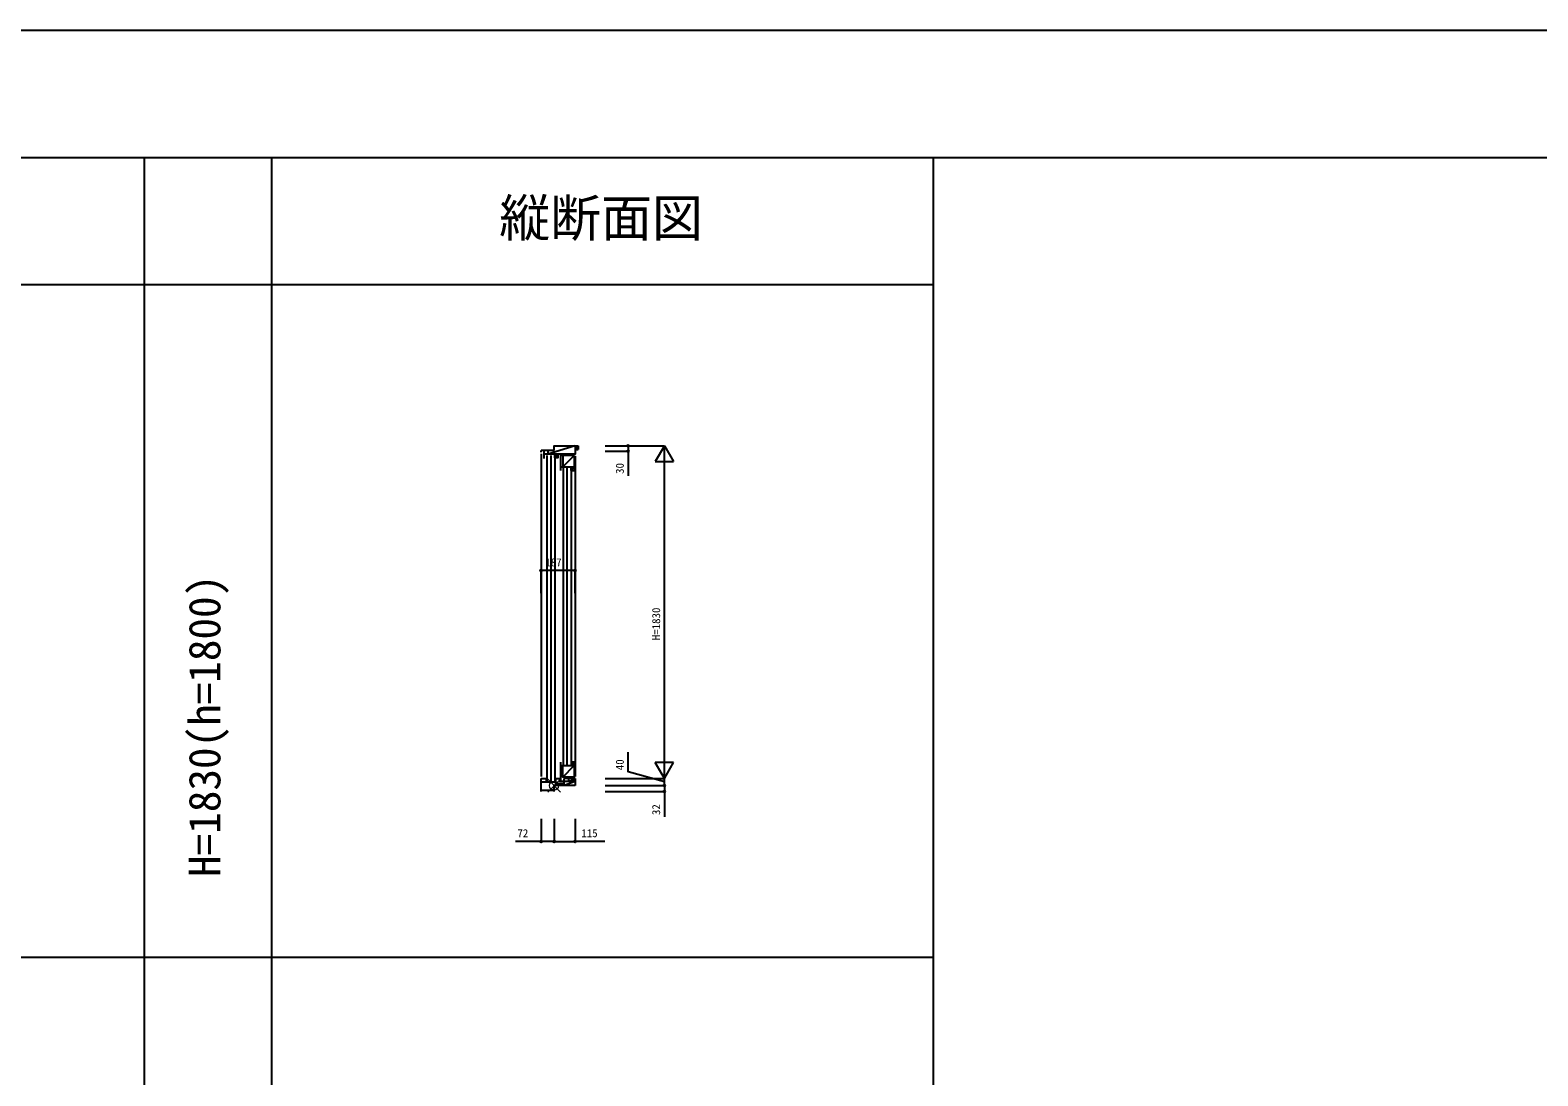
# Model space of a CAD drawing. Units: millimetres, scale not verified. Extents: x -19250 to 19250, y -14000 to 14000.
# Drawn here: x 2660 to 10955, y 8248 to 14000 of the extents above; entities that cross this region are included whole.
import ezdxf
from ezdxf.enums import TextEntityAlignment as Align

# ---------------------------------------------------------------- set-up
doc = ezdxf.new("R2010")
doc.units = ezdxf.units.MM
doc.header["$LTSCALE"] = 50
for name, color, linetype in [('0-0_0', 7, 'Continuous'), ('0-3_YKK_C1', 4, 'Continuous'), ('0-4_YKK_F1', 7, 'Continuous'), ('0-6_YKK_N1', 2, 'Continuous')]:
    doc.layers.add(name, color=color, linetype=linetype)
doc.layers.add('0-5_YKK_IN', color=1, linetype='Continuous', lineweight=18)
doc.styles.add('ＭＳ ゴシック', font='')
doc.styles.get('ＭＳ ゴシック').set_extended_font_data('MS Gothic')

msp = doc.modelspace()

# ---------------------------------------------------------------- linework, layer by layer
at = {"layer": '0-3_YKK_C1'}
for p, q in [((5657.75, 11714), (5507.75, 11667)), ((5657.75, 11714), (5674.25, 11714)), ((5657.75, 11692.49), (5674.25, 11713.99)), ((5674.25, 11714), (5674.25, 11692.5)), ((5470.75, 11679), (5470.75, 11688)), ((5542.75, 11688), (5470.75, 11688)), ((5470.75, 11669), (5470.75, 9894)), ((5487.55, 11644), (5487.55, 11688)), ((5501.75, 11660), (5501.75, 9871)), ((5507.75, 11688), (5507.75, 11667)), ((5524.25, 11660), (5524.25, 9871)), ((5546.75, 11660), (5546.75, 9871)), ((5563.75, 11667), (5547.25, 11647)), ((5590.75, 11661), (5590.75, 11597)), ((5653.75, 11661), (5590.75, 11597)), ((5653.75, 11661), (5653.75, 11577)), ((5657.75, 11692.5), (5674.25, 11692.5)), ((5657.75, 11657), (5657.75, 9894)), ((5578.75, 11597), (5653.75, 11597)), ((5591.75, 11590), (5591.75, 9961)), ((5614.25, 9961), (5614.25, 11590)), ((5636.75, 11590), (5636.75, 9961)), ((5637.25, 11577), (5637.25, 11597)), ((5653.75, 11597), (5637.25, 11577)), ((5637.25, 11577), (5653.75, 11577)), ((5578.75, 9974), (5578.75, 9873)), ((5578.75, 9954), (5653.75, 9954)), ((5590.75, 9890), (5653.75, 9954)), ((5653.75, 9974), (5637.25, 9954)), ((5470.75, 9812), (5470.75, 9884)), ((5598.35, 9844), (5598.35, 9884)), ((5657.75, 9884), (5598.35, 9884)), ((5623.75, 9866), (5623.75, 9884)), ((5623.75, 9866), (5657.75, 9884)), ((5657.75, 9884), (5657.75, 9844)), ((5551.75, 9862.7), (5470.75, 9862.7)), ((5470.75, 9818.3), (5542.75, 9818.3)), ((5542.75, 9812), (5542.75, 9844)), ((5657.75, 9844), (5542.75, 9844)), ((5558.75, 9846.26), (5567.49, 9855)), ((5562.15, 9844), (5573.01, 9854.86)), ((5567.8, 9844), (5578.8, 9855)), ((5573.46, 9844), (5584.46, 9855)), ((5577.25, 9844), (5577.25, 9855)), ((5579.12, 9844), (5590.12, 9855)), ((5584.77, 9844), (5595.77, 9855)), ((5590.43, 9844), (5598.35, 9851.92)), ((5596.09, 9844), (5598.35, 9846.26)), ((5657.75, 9866), (5598.35, 9866)), ((5657.75, 9866), (5598.35, 9844))]:
    msp.add_line(p, q, dxfattribs=at)
for points in [[(5542.75, 11688), (5542.75, 11714), (5657.75, 11714), (5657.75, 11667), (5487.55, 11667)], [(5563.75, 11667), (5563.75, 11647), (5547.25, 11647), (5547.25, 11667), (5563.75, 11647)], [(5653.75, 11661), (5578.75, 11661), (5578.75, 11577)], [(5653.75, 9974), (5653.75, 9890), (5590.75, 9890), (5590.75, 9954)], [(5653.75, 9974), (5637.25, 9974), (5637.25, 9954)], [(5470.75, 9884), (5498.75, 9884), (5498.75, 9862.7)], [(5551.75, 9844), (5551.75, 9884), (5572.75, 9884), (5572.75, 9868.5), (5598.35, 9868.5)], [(5558.75, 9844), (5558.75, 9855), (5598.35, 9855)]]:
    msp.add_lwpolyline(points, dxfattribs=at)
at = {"layer": '0-4_YKK_F1'}
for p, q in [((-19250, 14000), (19250, 14000)), ((-19250, 13300), (18550, 13300)), ((3290, -14000), (3290, 13300)), ((3990, -14000), (3990, 13300)), ((7630, -14000), (7630, 13300)), ((-19250, 12600), (7630, 12600)), ((-19250, 8900), (7630, 8900))]:
    msp.add_line(p, q, dxfattribs=at)
at = {"layer": '0-5_YKK_IN'}
for p, q in [((5578.11, 9879.36), (5507.39, 9808.64)), ((5578.11, 9808.64), (5507.39, 9879.36))]:
    msp.add_line(p, q, dxfattribs=at)
msp.add_circle((5542.75, 9844), 25, dxfattribs=at)
at = {"layer": '0-6_YKK_N1'}
for p, q in [((5823.25, 11714), (6149.25, 11714)), ((6149.25, 11714), (6099.25, 11627.4)), ((6149.25, 9884), (6149.25, 11714)), ((6149.25, 11714), (6199.25, 11627.4)), ((5824.25, 11684), (5949.25, 11684)), ((6099.25, 11627.4), (6199.25, 11627.4)), ((5470.75, 10902.17), (5470.75, 11027.17)), ((5657.75, 11027.17), (5470.75, 11027.17)), ((5657.75, 10902.17), (5657.75, 11027.17)), ((6149.25, 9884), (6099.25, 9970.6)), ((6199.25, 9970.6), (6099.25, 9970.6)), ((6149.25, 9884), (6199.25, 9970.6)), ((5823.25, 9884), (6149.25, 9884)), ((6149.25, 9844), (6149.25, 9884)), ((5823.25, 9844), (6149.25, 9844)), ((5823.25, 9812), (6149.25, 9812)), ((5470.75, 9662), (5470.75, 9537)), ((5542.75, 9662), (5542.75, 9537)), ((5657.75, 9662), (5657.75, 9537)), ((5542.75, 9537), (5657.75, 9537)), ((5822.54, 9537), (5657.75, 9537))]:
    msp.add_line(p, q, dxfattribs=at)
for points in [[(5949.25, 11714), (5949.25, 11684), (5949.25, 11549)], [(6149.25, 9864), (5949.25, 9919), (5949.25, 10029)], [(6149.25, 9844), (6149.25, 9812), (6149.25, 9672)], [(5542.75, 9537), (5470.75, 9537), (5330.75, 9537)]]:
    msp.add_lwpolyline(points, dxfattribs=at)
for centre in [(5949.25, 11714), (5949.25, 11684), (5470.75, 11027.17), (5657.75, 11027.17), (6149.25, 9844), (6149.25, 9812), (5470.75, 9537), (5542.75, 9537), (5657.75, 9537)]:
    msp.add_circle(centre, 5, dxfattribs=at)

# ---------------------------------------------------------------- texts
at = {"layer": '0-0_0', "color": 3, "style": 'ＭＳ ゴシック'}
msp.add_text('縦断面図', height=205.3, dxfattribs=at).set_placement((5241.01, 12802.73), align=Align.BOTTOM_LEFT)
msp.add_text('H=1830(h=1800)', height=174.5, rotation=90, dxfattribs=at).set_placement((3759, 9341.83), align=Align.BOTTOM_LEFT)
at = {"layer": '0-6_YKK_N1', "style": 'ＭＳ ゴシック'}
for s, p in [('30', (5939.25, 11559)), ('H=1830', (6139.25, 10644)), ('40', (5939.25, 9929)), ('32', (6139.25, 9682))]:
    msp.add_text(s, height=43.99, rotation=90, dxfattribs=at).set_placement(p, align=Align.BOTTOM_LEFT)
for s, p in [('187', (5494.25, 11037.17)), ('72', (5340.75, 9547)), ('115', (5692.54, 9547))]:
    msp.add_text(s, height=43.99, dxfattribs=at).set_placement(p, align=Align.BOTTOM_LEFT)

doc.saveas('drawing.dxf')
